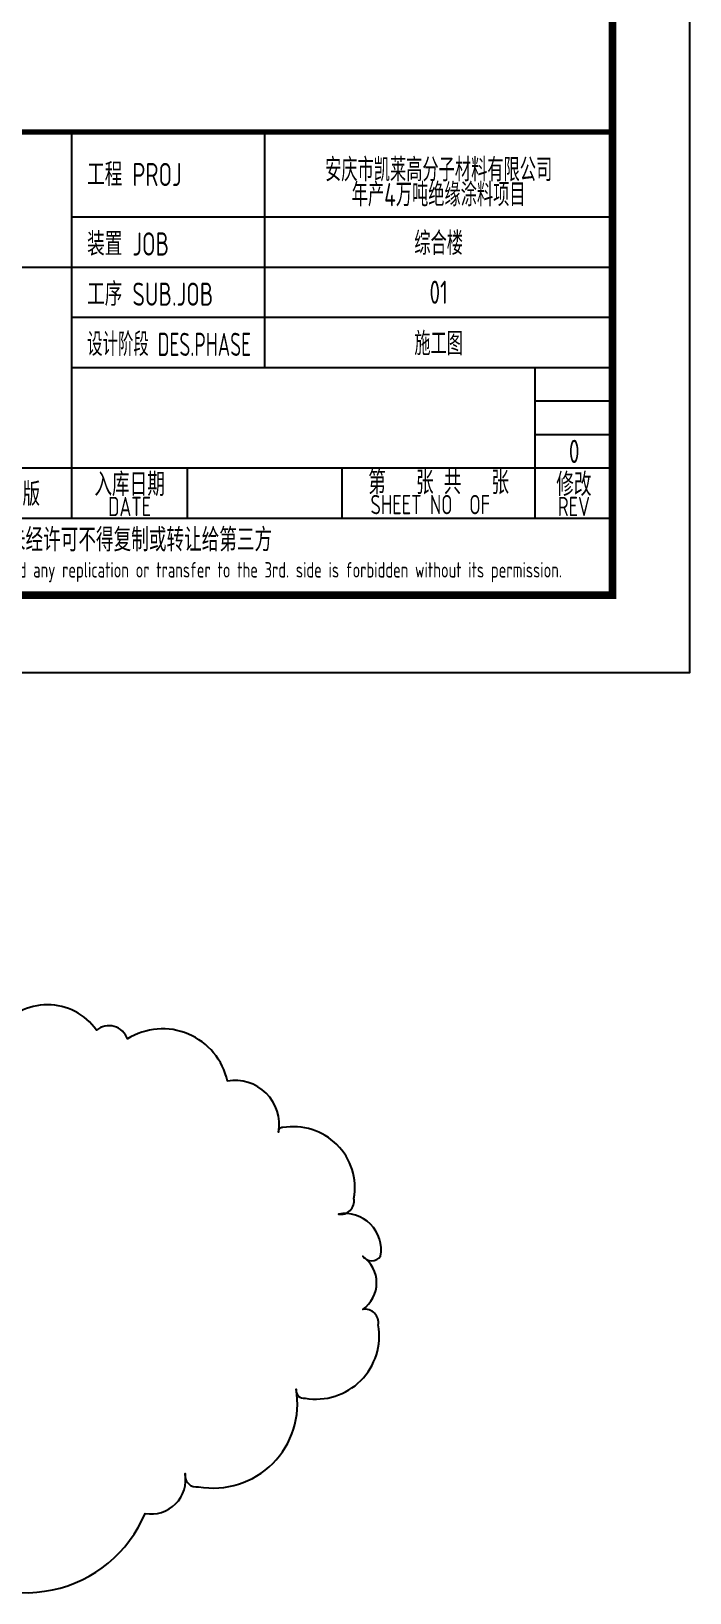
# Model space of a CAD drawing. Extents: x 6250600 to 6678662, y -692028 to -290561.
# Drawn here: x 6458468 to 6466992, y -691377 to -671152 of the extents above; entities that cross this region are included whole.
import ezdxf
from ezdxf.enums import TextEntityAlignment as Align

# ---------------------------------------------------------------- set-up
doc = ezdxf.new("R2010")
doc.units = 0
doc.header["$LTSCALE"] = 1000
doc.header["$MEASUREMENT"] = 0
doc.layers.get('0').update_dxf_attribs({"linetype": 'CONTINUOUS'})
doc.layers.add('AXIS', color=3, linetype='CONTINUOUS')
doc.layers.add('PUB_TITLE', color=4, linetype='CONTINUOUS')
doc.styles.add('AHD', font='sceie.shx', dxfattribs={"width": 0.7, "bigfont": 'sceic.shx'})
doc.styles.add('TSSD_Rein', font='Tssdeng.shx', dxfattribs={"width": 0.7, "bigfont": 'hztxt.shx'})

msp = doc.modelspace()

# ---------------------------------------------------------------- linework, layer by layer
for p, q in [((6458991.7, -677457.3), (6458991.7, -672457.3)), ((6461491.7, -675507.3), (6461491.7, -672457.3)), ((6465991.7, -678457.3), (6465991.7, -672457.3)), ((6458991.7, -673557.3), (6465991.7, -673557.3)), ((6447991.7, -674207.3), (6465991.7, -674207.3)), ((6458991.7, -674857.3), (6465991.7, -674857.3)), ((6458991.7, -675507.3), (6465991.7, -675507.3)), ((6464991.7, -677457.3), (6464991.7, -675507.3)), ((6464991.7, -675940.7), (6465991.7, -675940.7)), ((6464991.7, -676374), (6465991.7, -676374)), ((6447991.7, -676807.3), (6465991.7, -676807.3)), ((6460491.7, -677457.3), (6460491.7, -676807.3)), ((6462491.7, -677457.3), (6462491.7, -676807.3)), ((6447991.7, -677457.3), (6465991.7, -677457.3)), ((6447991.7, -678457.3), (6465991.7, -678457.3))]:
    msp.add_line(p, q)
msp.add_lwpolyline([(6465991.7, -672457.3, 70, 70, 0), (6447991.7, -672457.3, 70, 70, 0), (6447991.7, -678457.3, 0, 0, 0)], format="xyseb")
at = {"color": 0}
msp.add_lwpolyline([(6457242.6, -690923.9, 0.5205671), (6459943.7, -690349.6, 0.5205671), (6460460.8, -689832.5, 0.5205671), (6460633.3, -690005, 0.5205671), (6461897.3, -688741, 0.5205671), (6462012.6, -688856.3, 0.5205671), (6462960.5, -687908.4, 0.5205671), (6462759.7, -687707.7, 0.5205671), (6462759.7, -687018.5, 0.5205671), (6462989.6, -687018.5, 0.5205671), (6462443.9, -686472.8, 0.5205671), (6462644.8, -686271.9, 0.5205671), (6461725.6, -685352.6, 0.5205671), (6461667.8, -685410.4, 0.5205671), (6461007.1, -684749.7, 0.5205671), (6459713.8, -684204.3, 0.5205671), (6459311.5, -684089.4, 0.5205671), (6458047.2, -684089.4, 0.5205671)], format="xyb", dxfattribs=at)
at = {"layer": 'PUB_TITLE', "color": 4}
msp.add_lwpolyline([(6407591.7, -679457.3), (6466991.7, -679457.3), (6466991.7, -637457.3), (6407591.7, -637457.3)], close=True, dxfattribs=at)
at = {"layer": 'PUB_TITLE', "color": 4, "const_width": 100}
msp.add_lwpolyline([(6410091.7, -678457.3), (6465991.7, -678457.3), (6465991.7, -638457.3), (6410091.7, -638457.3)], close=True, dxfattribs=at)

# ---------------------------------------------------------------- texts
at = {"style": 'AHD'}
for s, width, p in [('工程 PROJ', 0.8, (6459191.7, -673157.3)), ('工程 PROJ', 0.8, (6459191.7, -673157.3)), ('装置 JOB', 0.8, (6459191.7, -674057.3)), ('装置 JOB', 0.8, (6459191.7, -674057.3)), ('工序 SUB.JOB', 0.8, (6459191.7, -674707.3)), ('工序 SUB.JOB', 0.8, (6459191.7, -674707.3)), ('设计阶段 DES.PHASE', 0.7, (6459191.7, -675357.3)), ('设计阶段 DES.PHASE', 0.7, (6459191.7, -675357.3))]:
    msp.add_text(s, height=300, dxfattribs=dict(at, width=width)).set_placement(p)
at = {"style": 'AHD', "width": 0.8}
for s, height, p in [('入库日期', 300, (6459741.7, -677007.3)), ('入库日期', 300, (6459741.7, -677007.3)), ('第   张 共   张', 300, (6463741.7, -676982.3)), ('修改', 300, (6465491.7, -677007.3)), ('修改', 300, (6465491.7, -677007.3)), ('DATE', 250, (6459741.7, -677307.3)), ('DATE', 250, (6459741.7, -677307.3)), ('SHEET NO  OF  ', 250, (6463741.7, -677282.3)), ('SHEET NO  OF  ', 250, (6463741.7, -677282.3)), ('REV', 250, (6465491.7, -677307.3)), ('REV', 250, (6465491.7, -677307.3)), ('本文件专有权属安徽华东化工医药工程有限责任公司所有,未经许可不得复制或转让给第三方', 300, (6456991.7, -677757.3)), ('本文件专有权属安徽华东化工医药工程有限责任公司所有,未经许可不得复制或转让给第三方', 300, (6456991.7, -677757.3)), ('The proprietary right of this document belongs to Anhui Huadong Chemical And Medical Engineering  Co.,Ltd.  and any replication or transfer to the 3rd. side is forbidden without its permission. ', 200, (6456991.7, -678157.3)), ('The proprietary right of this document belongs to Anhui Huadong Chemical And Medical Engineering  Co.,Ltd.  and any replication or transfer to the 3rd. side is forbidden without its permission. ', 200, (6456991.7, -678157.3))]:
    msp.add_text(s, height=height, dxfattribs=at).set_placement(p, align=Align.MIDDLE)
for tag, p in [('0', (6465495.8, -676593.4)), ('0', (6465495.8, -676593.4)), ('第一版', (6458241.7, -677132.3))]:
    msp.add_attdef(tag, text='0', height=300, dxfattribs=at).set_placement(p, align=Align.MIDDLE)
at = {"layer": 'AXIS', "style": 'TSSD_Rein', "width": 0.7}
for s, p in [('安庆市凯莱高分子材料有限公司', (6463741.7, -672929.7)), ('年产4万吨绝缘涂料项目', (6463741.7, -673252.8)), ('综合楼', (6463741.7, -673882.3)), ('01', (6463741.7, -674532.3)), ('施工图', (6463741.7, -675182.3))]:
    msp.add_text(s, height=300, dxfattribs=at).set_placement(p, align=Align.MIDDLE)

doc.saveas('drawing.dxf')
